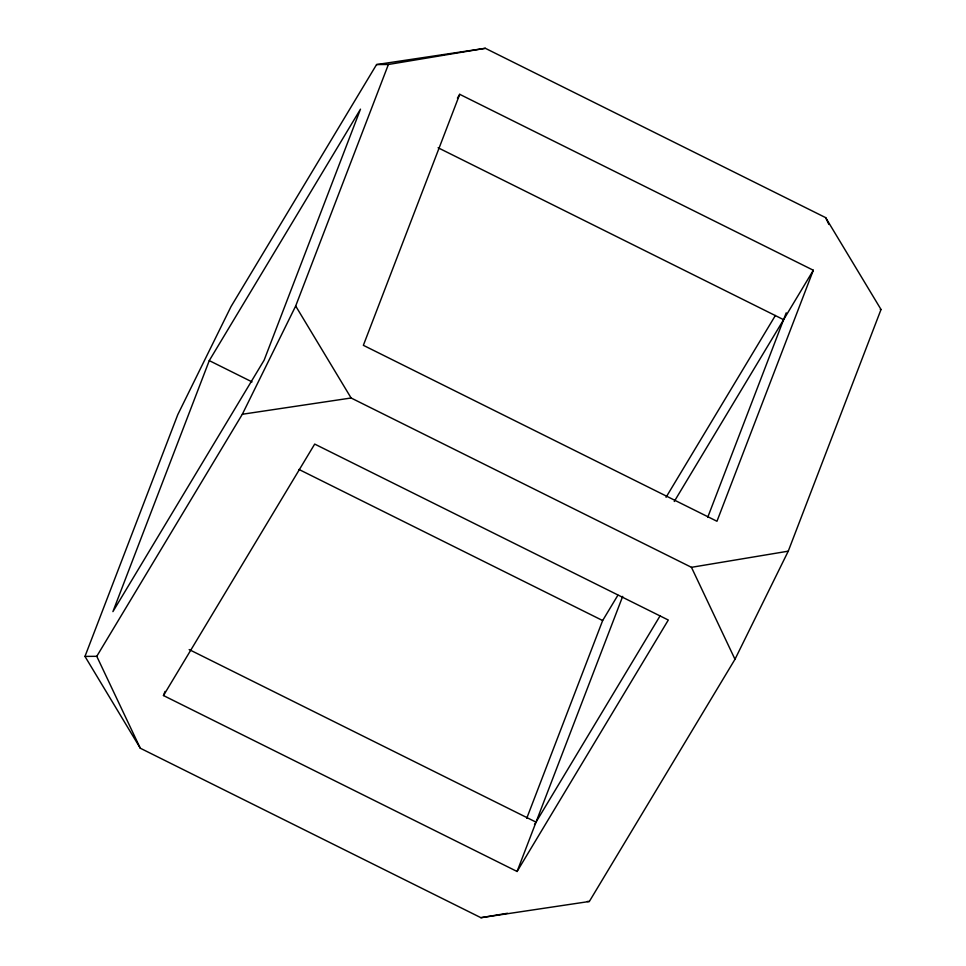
<?xml version="1.0" encoding="UTF-8"?>
<svg xmlns="http://www.w3.org/2000/svg" width="966" height="966" viewBox="0 0 966 966"><rect width="100%" height="100%" fill="white"/><g stroke="black" fill="none" stroke-linecap="round" stroke-linejoin="round"><path stroke-width="1.45" d="M84.972 656.409L177.768 414.668L230.995 306.633L376.571 64.565L485.33 48.3L825.676 217.64L881.028 309.494L788.256 551.175L734.993 659.283L589.332 901.483L480.923 917.7L140.287 748.215L84.972 656.409L96.769 656.312L242.333 414.257L295.681 306.005L388.392 64.48L485.33 48.3M209.272 360.608L112.913 611.623L264.129 360.173L360.487 109.158L209.272 360.608L252.041 381.896M163.471 695.544L314.699 444.082L668.303 620.027L517.088 871.477L163.471 695.544L165.053 691.427M459.719 94.318L363.361 345.321L716.965 521.266L813.324 270.251L459.719 94.318L457.425 98.121M526.748 818.274L602.651 620.546L617.89 595.201M517.088 871.477L622.684 596.372M707.692 517.402L786.227 312.815M666.045 497.285L775.396 315.471M674.256 501.499L813.324 270.251M534.5 824.674L660.104 615.813M295.681 306.005L351.105 397.992L691.451 567.32L788.256 551.175M480.923 917.7L507.5 913.268M242.333 414.257L351.105 397.992M376.571 64.565L388.392 64.48M880.292 309.506L881.028 309.494M587.123 901.495L589.332 901.483M438.093 147.762L783.595 319.674M298.989 469.464L602.651 620.546M189.167 649.563L536.021 822.138M825.676 217.64L828.876 224.402M691.451 567.32L734.993 659.283M96.769 656.312L140.287 748.215"/></g></svg>
